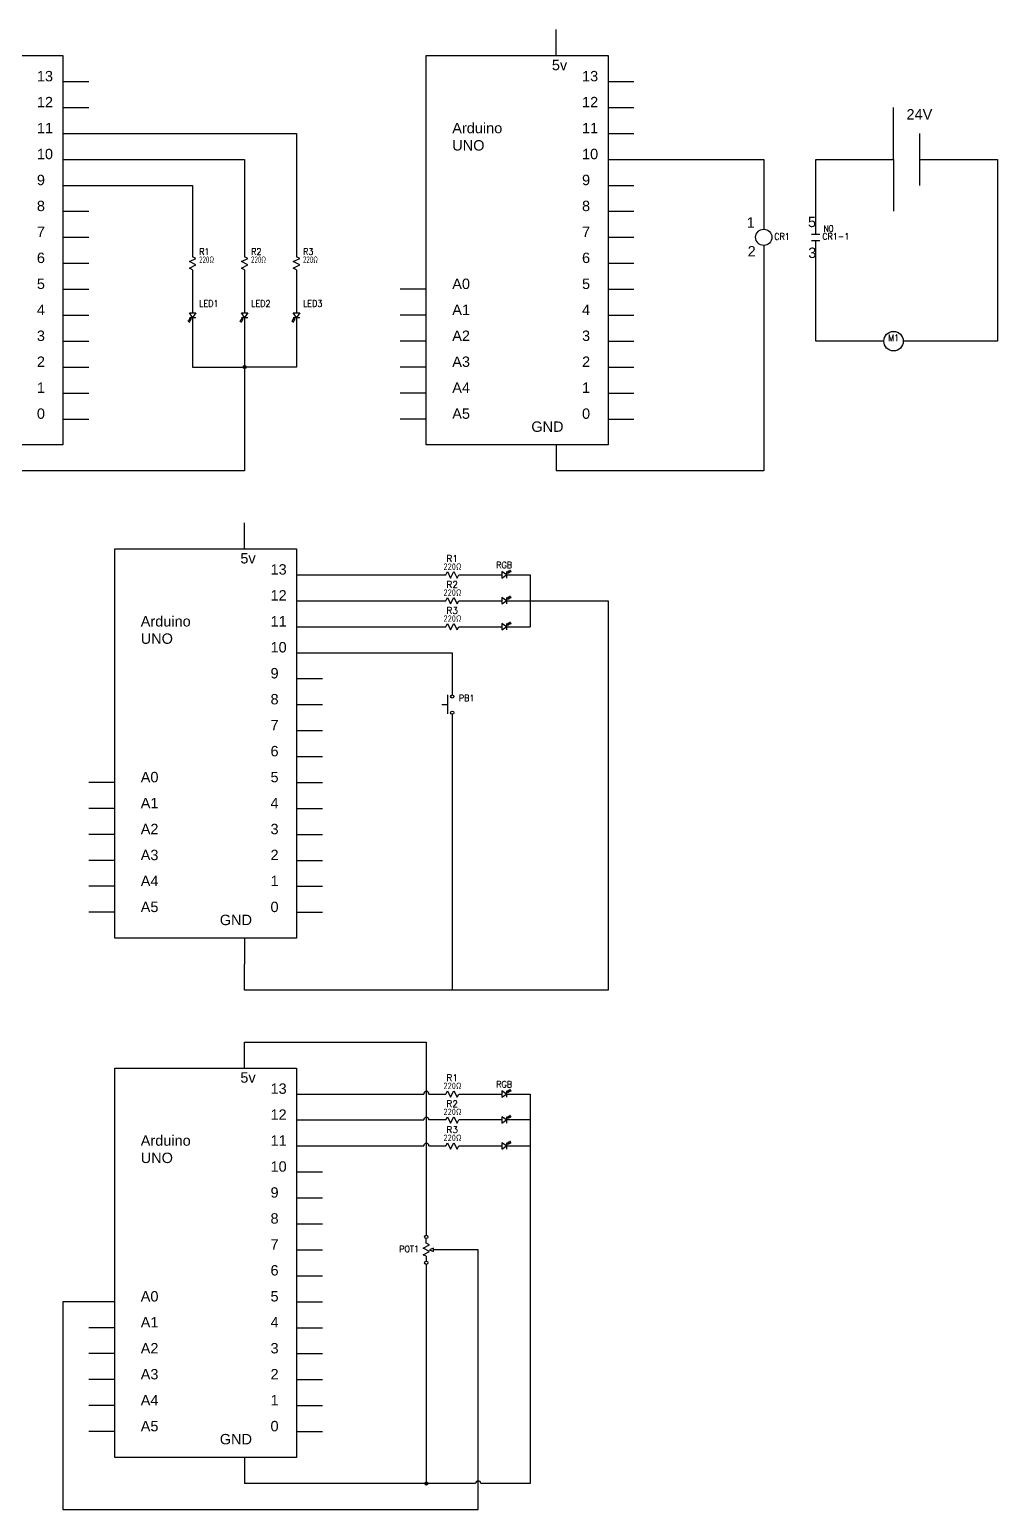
# Model space of a CAD drawing. Header units: inches. Extents: x 0 to 74, y -10 to 48.5.
# Drawn here: x 55.36 to 74, y -10 to 18.5 of the extents above; entities that cross this region are included whole.
import ezdxf
from ezdxf.enums import TextEntityAlignment as Align

# ---------------------------------------------------------------- set-up
doc = ezdxf.new("R2010")
doc.units = ezdxf.units.IN
doc.header["$MEASUREMENT"] = 0
for name, color, linetype in [('MISC', 7, 'Continuous'), ('SYMS', 7, 'Continuous'), ('TAGS', 150, 'Continuous'), ('WIRES', 7, 'Continuous')]:
    doc.layers.add(name, color=color, linetype=linetype)
doc.styles.get("Standard").update_dxf_attribs({"font": 'arial.ttf'})
doc.styles.add('WD', font='romans.shx')

# ---------------------------------------------------------------- blocks, each defined once
blk = doc.blocks.new('VRE1')
for p, q in [((-0.062, 0.031), (0.062, 0.094)), ((0.062, -0.031), (-0.062, 0.031)), ((0.062, 0.094), (0, 0.125)), ((-0.062, -0.094), (0.062, -0.031)), ((0, -0.125), (-0.062, -0.094))]:
    blk.add_line(p, q)
at = {"style": 'WD'}
for tag, p, width in [('INST', (0.219, 0.488), 0.7), ('TAG1', (0.127, 0.162), 0.9), ('LOC', (0.219, 0.318), 0.7), ('RATING1', (0.125, 0.006), 0.7), ('RATING2', (0.125, -0.151), 0.7), ('DESC1', (0.129, -0.307), 0.7), ('DESC2', (0.129, -0.463), 0.7)]:
    blk.add_attdef(tag, p, '', height=0.125, dxfattribs=dict(at, width=width))
at = {"linetype": 'Continuous', "style": 'WD', "flags": 8}
blk.add_attdef('TERM01', text='', height=0.125, dxfattribs=at).set_placement((-0.055, 0.144), align=Align.RIGHT)
at = {"style": 'WD', "flags": 9}
blk.add_attdef('FAMILY', (-0.184, 0.08), '', height=0.01, rotation=90, dxfattribs=at)
at = {"linetype": 'Continuous', "style": 'WD', "flags": 9}
for tag, p in [('CAT', (-0.139, 0.105)), ('MFG', (-0.12, 0.103)), ('ASSYCODE', (-0.094, 0.094))]:
    blk.add_attdef(tag, text='', height=0.01, rotation=90, dxfattribs=at).set_placement(p, align=Align.CENTER)
at = {"color": 7, "style": 'WD', "flags": 1}
for tag, p in [('X2TERM01', (0, 0.125)), ('X8TERM02', (0, -0.125))]:
    blk.add_attdef(tag, p, '', height=0.0125, dxfattribs=at)
at = {"linetype": 'Continuous', "style": 'WD', "flags": 8}
blk.add_attdef('TERM02', text='', height=0.125, dxfattribs=at).set_placement((-0.041, -0.151), align=Align.TOP_RIGHT)
blk = doc.blocks.new('VDI1LED')
h = blk.add_hatch(color=256)
h.dxf.hatch_style = 1
h.paths.add_polyline_path([(-0.09, -0.124), (-0.078, -0.118), (-0.083, -0.114), (-0.088, -0.11)])
h = blk.add_hatch(color=256)
h.dxf.hatch_style = 1
h.paths.add_polyline_path([(-0.069, -0.138), (-0.056, -0.131), (-0.061, -0.128), (-0.066, -0.124)])
for p, q in [((0, -0.047), (-0.062, 0.047)), ((-0.062, 0.047), (0.062, 0.047)), ((0.062, 0.047), (0, -0.047)), ((-0.088, -0.11), (-0.09, -0.124)), ((-0.078, -0.118), (-0.09, -0.124)), ((-0.083, -0.114), (-0.088, -0.11)), ((-0.075, -0.103), (-0.083, -0.114)), ((-0.083, -0.114), (-0.078, -0.118)), ((-0.061, -0.083), (-0.076, -0.087)), ((-0.076, -0.087), (-0.075, -0.103)), ((-0.066, -0.124), (-0.069, -0.138)), ((-0.056, -0.131), (-0.069, -0.138)), ((-0.061, -0.128), (-0.066, -0.124)), ((-0.062, -0.047), (0.062, -0.047)), ((-0.047, -0.062), (-0.061, -0.066)), ((-0.061, -0.066), (-0.061, -0.083)), ((-0.053, -0.116), (-0.061, -0.128)), ((-0.061, -0.128), (-0.056, -0.131)), ((-0.039, -0.096), (-0.054, -0.1)), ((-0.054, -0.1), (-0.053, -0.116)), ((-0.025, -0.075), (-0.039, -0.08)), ((-0.039, -0.08), (-0.039, -0.096))]:
    blk.add_line(p, q)
at = {"style": 'WD'}
for tag, p, width in [('INST', (0.219, 0.488), 0.7), ('TAG1', (0.127, 0.162), 0.9), ('LOC', (0.219, 0.318), 0.7), ('RATING1', (0.125, 0.006), 0.7), ('RATING2', (0.125, -0.151), 0.7), ('DESC1', (0.129, -0.307), 0.7), ('DESC2', (0.129, -0.463), 0.7)]:
    blk.add_attdef(tag, p, '', height=0.125, dxfattribs=dict(at, width=width))
at = {"style": 'WD', "flags": 8}
blk.add_attdef('TERM01', text='', height=0.125, dxfattribs=at).set_placement((-0.055, 0.066), align=Align.RIGHT)
at = {"style": 'WD', "flags": 9}
for tag, p in [('FAMILY', (-0.184, 0.205)), ('WDBLKNAM', (-0.164, 0.205))]:
    blk.add_attdef(tag, p, '', height=0.01, rotation=90, dxfattribs=at)
for tag, p in [('CAT', (-0.139, 0.23)), ('MFG', (-0.12, 0.228)), ('ASSYCODE', (-0.094, 0.219))]:
    blk.add_attdef(tag, text='', height=0.01, rotation=90, dxfattribs=at).set_placement(p, align=Align.CENTER)
at = {"style": 'WD', "flags": 1}
for tag, p in [('X2TERM01', (0, 0.047)), ('X8TERM02', (0, -0.047))]:
    blk.add_attdef(tag, p, '', height=0.0125, dxfattribs=at)
at = {"style": 'WD', "flags": 8}
blk.add_attdef('TERM02', text='', height=0.125, dxfattribs=at).set_placement((-0.041, -0.173), align=Align.TOP_RIGHT)
blk = doc.blocks.new('WDDOT')
for radius in [0.03, 0.0187, 0.00929]:
    blk.add_circle((0, 0), radius)
blk = doc.blocks.new('VPB11')
for p, q in [((-0.202, 0), (-0.094, 0)), ((-0.094, 0.185), (-0.094, -0.18))]:
    blk.add_line(p, q)
for centre in [(0, 0.156), (0, -0.156)]:
    blk.add_circle(centre, 0.0312)
at = {"linetype": 'Continuous', "style": 'WD'}
for tag, height, flags, p in [('TERM01', 0.125, 8, (-0.055, 0.222)), ('MFG', 0.01, 9, (-0.142, -0.088)), ('CAT', 0.01, 9, (-0.142, -0.073))]:
    blk.add_attdef(tag, text='', height=height, dxfattribs=dict(at, flags=flags)).set_placement(p, align=Align.RIGHT)
at = {"style": 'WD'}
for tag, p, width in [('INST', (0.127, 0.39), 0.7), ('LOC', (0.127, 0.221), 0.7), ('TAG1', (0.127, 0.064), 0.9), ('XREF', (0.129, -0.09), 0.7), ('DESC1', (0.129, -0.242), 0.7), ('DESC2', (0.129, -0.398), 0.7)]:
    blk.add_attdef(tag, p, '', height=0.125, dxfattribs=dict(at, width=width))
at = {"color": 7, "style": 'WD'}
for tag, p in [('X4LINK', (-0.266, 0)), ('X1LINK', (0, 0))]:
    blk.add_attdef(tag, p, '', height=0.01, dxfattribs=at)
at = {"color": 7, "style": 'WD', "flags": 1}
for tag, p in [('X2TERM01', (0, 0.188)), ('X8TERM02', (0, -0.188))]:
    blk.add_attdef(tag, p, '', height=0.0125, dxfattribs=at)
at = {"linetype": 'Continuous', "style": 'WD', "flags": 8}
blk.add_attdef('TERM02', text='', height=0.125, dxfattribs=at).set_placement((-0.041, -0.229), align=Align.TOP_RIGHT)
at = {"style": 'WD'}
for tag, flags, p in [('CONTACT', 1, (-0.142, -0.053)), ('FAMILY', 9, (-0.142, -0.036))]:
    blk.add_attdef(tag, text='', height=0.01, dxfattribs=dict(at, flags=flags)).set_placement(p, align=Align.RIGHT)
at = {"linetype": 'Continuous', "style": 'WD', "flags": 9}
blk.add_attdef('ASSYCODE', text='', height=0.01, dxfattribs=at).set_placement((-0.155, -0.106), align=Align.CENTER)
blk = doc.blocks.new('HRE1')
for p, q in [((-0.125, 0), (-0.094, 0.062)), ((-0.094, 0.062), (-0.031, -0.062)), ((-0.031, -0.062), (0.031, 0.062)), ((0.031, 0.062), (0.094, -0.062)), ((0.094, -0.062), (0.125, 0))]:
    blk.add_line(p, q)
at = {"style": 'WD'}
for tag, width, p in [('INST', 0.7, (0, 0.888)), ('DESC1', 0.7, (0, 0.562)), ('LOC', 0.7, (0, 0.719)), ('DESC2', 0.7, (0, 0.406)), ('RATING1', 0.9, (0.006, 0.094))]:
    blk.add_attdef(tag, text='', height=0.125, dxfattribs=dict(at, width=width)).set_placement(p, align=Align.CENTER)
blk.add_attdef('TAG1', text='', height=0.125, dxfattribs=at).set_placement((0, 0.25), align=Align.CENTER)
for tag, p, height, flags in [('X4TERM01', (-0.125, 0), 0.0125, 1), ('X1TERM02', (0.125, 0), 0.0125, 1), ('FAMILY', (0.205, 0.152), 0.01, 9)]:
    blk.add_attdef(tag, p, '', height=height, dxfattribs=dict(at, flags=flags))
at = {"linetype": 'Continuous', "style": 'WD', "flags": 9}
for tag, p in [('ASSYCODE', (0.219, 0.062)), ('MFG', (0.228, 0.089)), ('CAT', (0.23, 0.108))]:
    blk.add_attdef(tag, text='', height=0.01, dxfattribs=at).set_placement(p, align=Align.CENTER)
at = {"linetype": 'Continuous', "style": 'WD', "flags": 8}
blk.add_attdef('TERM01', text='', height=0.125, dxfattribs=at).set_placement((-0.219, -0.031), align=Align.TOP_RIGHT)
at = {"style": 'WD', "width": 0.9}
blk.add_attdef('RATING2', text='', height=0.125, dxfattribs=at).set_placement((0.006, -0.188), align=Align.TOP_CENTER)
at = {"linetype": 'Continuous', "style": 'WD', "flags": 8}
blk.add_attdef('TERM02', text='', height=0.125, dxfattribs=at).set_placement((0.219, -0.031), align=Align.TOP_LEFT)
blk = doc.blocks.new('HDI1LED')
h = blk.add_hatch(color=256)
h.dxf.hatch_style = 1
h.paths.add_polyline_path([(0.109, 0.089), (0.113, 0.084), (0.117, 0.079), (0.123, 0.092)])
h = blk.add_hatch(color=256)
h.dxf.hatch_style = 1
h.paths.add_polyline_path([(0.123, 0.068), (0.127, 0.063), (0.13, 0.058), (0.137, 0.07)])
for p, q in [((0.047, 0), (-0.047, 0.062)), ((-0.047, 0.062), (-0.047, -0.062)), ((-0.047, -0.062), (0.047, 0)), ((0.047, 0.062), (0.047, -0.062)), ((0.061, 0.047), (0.065, 0.062)), ((0.065, 0.062), (0.082, 0.062)), ((0.075, 0.026), (0.079, 0.04)), ((0.079, 0.04), (0.096, 0.04)), ((0.082, 0.062), (0.085, 0.076)), ((0.085, 0.076), (0.101, 0.076)), ((0.096, 0.04), (0.099, 0.055)), ((0.099, 0.055), (0.115, 0.054)), ((0.101, 0.076), (0.113, 0.084)), ((0.109, 0.089), (0.123, 0.092)), ((0.113, 0.084), (0.109, 0.089)), ((0.113, 0.084), (0.117, 0.079)), ((0.115, 0.054), (0.127, 0.063)), ((0.117, 0.079), (0.123, 0.092)), ((0.123, 0.068), (0.137, 0.07)), ((0.127, 0.063), (0.123, 0.068)), ((0.127, 0.063), (0.13, 0.058)), ((0.13, 0.058), (0.137, 0.07))]:
    blk.add_line(p, q)
at = {"style": 'WD'}
for tag, height, width, p in [('INST', 0.1, 0.7, (0, 0.438)), ('LOC', 0.1, 0.7, (0, 0.297)), ('TAG1', 0.125, 0.9, (0, 0.125)), ('RATING1', 0.1, 0.8, (0.006, -0.312)), ('DESC1', 0.125, 0.9, (0, -0.625)), ('DESC2', 0.125, 0.9, (0, -0.781))]:
    blk.add_attdef(tag, text='', height=height, dxfattribs=dict(at, width=width)).set_placement(p, align=Align.CENTER)
for tag, p, height, flags in [('X4TERM01', (-0.047, 0), 0.0125, 1), ('X1TERM02', (0.047, 0), 0.0125, 1), ('FAMILY', (0.205, 0.152), 0.01, 9), ('WDBLKNAM', (0.205, 0.133), 0.01, 9)]:
    blk.add_attdef(tag, p, '', height=height, dxfattribs=dict(at, flags=flags))
at = {"style": 'WD', "flags": 9}
for tag, p in [('ASSYCODE', (0.219, 0.062)), ('MFG', (0.228, 0.089)), ('CAT', (0.23, 0.108))]:
    blk.add_attdef(tag, text='', height=0.01, dxfattribs=at).set_placement(p, align=Align.CENTER)
at = {"style": 'WD', "flags": 8}
blk.add_attdef('TERM01', text='', height=0.125, dxfattribs=at).set_placement((-0.125, -0.031), align=Align.TOP_RIGHT)
blk.add_attdef('TERM02', text='', height=0.125, dxfattribs=at).set_placement((0.109, -0.031), align=Align.TOP_LEFT)
at = {"style": 'WD', "width": 0.8}
blk.add_attdef('RATING2', text='', height=0.1, dxfattribs=at).set_placement((0.006, -0.484), align=Align.BOTTOM_CENTER)
blk = doc.blocks.new('VCR1')
blk.add_circle((0, 0), 0.156)
at = {"linetype": 'Continuous', "style": 'WD', "flags": 8}
blk.add_attdef('TERM01', text='', height=0.125, dxfattribs=at).set_placement((-0.031, 0.181), align=Align.RIGHT)
at = {"style": 'WD'}
for tag, p, width in [('INST', (0.203, 0.266), 0.7), ('TAG1', (0.203, -0.047), 0.9), ('LOC', (0.203, 0.109), 0.7), ('DESC1', (-0.256, -1.02), 0.9), ('DESC2', (-0.256, -1.176), 0.9), ('DESC3', (-0.256, -1.332), 0.9)]:
    blk.add_attdef(tag, p, '', height=0.125, dxfattribs=dict(at, width=width))
at = {"color": 7, "style": 'WD', "flags": 1}
for tag, p in [('X2TERM01', (0, 0.156)), ('X8TERM02', (0, -0.156))]:
    blk.add_attdef(tag, p, '', height=0.0125, dxfattribs=at)
at = {"linetype": 'Continuous', "style": 'WD', "flags": 8}
blk.add_attdef('TERM02', text='', height=0.125, dxfattribs=at).set_placement((-0.031, -0.178), align=Align.TOP_RIGHT)
at = {"linetype": 'Continuous', "style": 'WD', "flags": 9}
blk.add_attdef('ASSYCODE', text='', height=0.01, dxfattribs=at).set_placement((-0.223, -0.118), align=Align.CENTER)
at = {"style": 'WD', "flags": 9}
blk.add_attdef('FAMILY', text='', height=0.01, dxfattribs=at).set_placement((-0.219, -0.066), align=Align.CENTER)
at = {"linetype": 'Continuous', "style": 'WD', "flags": 9}
for tag, p in [('MFG', (-0.221, -0.099)), ('CAT', (-0.221, -0.084))]:
    blk.add_attdef(tag, text='', height=0.01, dxfattribs=at).set_placement(p, align=Align.MIDDLE)
at = {"style": 'WD', "width": 0.8, "flags": 8}
for tag, p in [('NO', (-0.256, -1.488)), ('XREFNO', (-0.023, -1.488)), ('NC', (-0.256, -1.645)), ('XREFNC', (-0.023, -1.645))]:
    blk.add_attdef(tag, p, '', height=0.125, dxfattribs=at)
blk = doc.blocks.new('VCR21')
at = {"linetype": 'Continuous'}
for p, q in [((-0.08, 0.062), (0.08, 0.062)), ((-0.08, -0.062), (0.08, -0.062))]:
    blk.add_line(p, q, dxfattribs=at)
at = {"style": 'WD'}
for tag, p, width in [('INST', (0.125, 0.266), 0.7), ('TAG2', (0.127, -0.045), 0.9), ('LOC', (0.125, 0.109), 0.7), ('XREF', (0.129, -0.199), 0.7), ('DESC1', (0.129, -0.351), 0.7), ('DESC2', (0.129, -0.499), 0.7), ('DESC3', (0.129, -0.646), 0.7)]:
    blk.add_attdef(tag, p, '', height=0.125, dxfattribs=dict(at, width=width))
at = {"linetype": 'Continuous', "style": 'WD', "width": 0.9, "flags": 8}
blk.add_attdef('TERM01', text='', height=0.125, dxfattribs=at).set_placement((-0.031, 0.125), align=Align.RIGHT)
at = {"style": 'WD'}
for tag, p, flags in [('FAMILY', (-0.181, 0.003), 9), ('CONTACT', (-0.181, -0.014), 1)]:
    blk.add_attdef(tag, p, '', height=0.01, dxfattribs=dict(at, flags=flags))
at = {"color": 7, "style": 'WD'}
for tag, p in [('X4LINK', (-0.141, 0)), ('X1LINK', (0.125, 0))]:
    blk.add_attdef(tag, p, '', height=0.01, dxfattribs=at)
at = {"color": 7, "style": 'WD', "flags": 1}
for tag, p in [('X2TERM01', (0, 0.062)), ('X8TERM02', (0, -0.062))]:
    blk.add_attdef(tag, p, '', height=0.0125, dxfattribs=at)
at = {"linetype": 'Continuous', "style": 'WD', "width": 0.9, "flags": 8}
blk.add_attdef('TERM02', text='', height=0.125, dxfattribs=at).set_placement((-0.031, -0.125), align=Align.TOP_RIGHT)
blk = doc.blocks.new('HMO12')
blk.add_circle((0, 0), 0.188)
at = {"style": 'WD'}
for tag, width, p in [('INST', 0.7, (-0.026, 0.559)), ('TAG1', 0.9, (-0.031, 0.234)), ('LOC', 0.7, (-0.026, 0.39)), ('RATING1', 0.8, (0, 0))]:
    blk.add_attdef(tag, text='', height=0.125, dxfattribs=dict(at, width=width)).set_placement(p, align=Align.CENTER)
at = {"style": 'WD', "flags": 1}
for tag, p in [('X4TERM01', (-0.188, 0)), ('X1TERM02', (0.188, 0)), ('X0TERM03', (0.133, -0.133))]:
    blk.add_attdef(tag, p, '', height=0.0125, dxfattribs=at)
at = {"linetype": 'Continuous', "style": 'WD', "flags": 9}
blk.add_attdef('ASSYCODE', text='', height=0.01, dxfattribs=at).set_placement((0, 0.125), align=Align.CENTER)
at = {"style": 'WD', "flags": 9}
blk.add_attdef('FAMILY', text='', height=0.01, dxfattribs=at).set_placement((-0.005, 0.17), align=Align.CENTER)
at = {"linetype": 'Continuous', "style": 'WD', "flags": 1}
for tag, p in [('MFG', (0, 0.14)), ('CAT', (0, 0.159))]:
    blk.add_attdef(tag, text='', height=0.01, dxfattribs=at).set_placement(p, align=Align.MIDDLE)
at = {"style": 'WD'}
for tag, p, width in [('DESC1', (1.126, 0.046), 0.9), ('DESC2', (1.126, -0.11), 0.9), ('DESC3', (1.126, -0.266), 0.9), ('RATING3', (1.125, -0.423), 0.8), ('RATING4', (1.125, -0.579), 0.8), ('WDTAGALT', (1.125, -0.75), 0.7)]:
    blk.add_attdef(tag, p, '', height=0.125, dxfattribs=dict(at, width=width))
at = {"linetype": 'Continuous', "style": 'WD'}
blk.add_attdef('TERM01', text='', height=0.125, dxfattribs=at).set_placement((-0.231, -0.035), align=Align.TOP_RIGHT)
at = {"style": 'WD', "width": 0.8}
blk.add_attdef('RATING2', text='', height=0.125, dxfattribs=at).set_placement((0.001, -0.016), align=Align.TOP_CENTER)
at = {"linetype": 'Continuous', "style": 'WD'}
for tag, p in [('TERM03', (0.062, -0.219)), ('TERM02', (0.231, -0.035))]:
    blk.add_attdef(tag, text='', height=0.125, dxfattribs=at).set_placement(p, align=Align.TOP_LEFT)
blk = doc.blocks.new('VVR1TZ')
for p, q in [((-0.062, 0.031), (0.062, 0.094)), ((0.062, -0.031), (-0.062, 0.031)), ((0, 0.125), (0, 0.217)), ((0.062, 0.094), (0, 0.125)), ((0.141, 0.031), (0.062, 0)), ((0.062, 0), (0.141, -0.031)), ((0.141, -0.031), (0.141, 0.031)), ((-0.062, -0.094), (0.062, -0.031)), ((0, -0.125), (-0.062, -0.094)), ((0, -0.125), (0, -0.217))]:
    blk.add_line(p, q)
for centre in [(0, 0.249), (0, -0.249)]:
    blk.add_circle(centre, 0.0322)
at = {"style": 'WD'}
for tag, width, p in [('INST', 0.7, (-0.141, 0.435)), ('LOC', 0.7, (-0.141, 0.266)), ('RATING1', 0.9, (-0.141, 0.109)), ('TAG1', 0.9, (-0.141, -0.047)), ('DESC1', 0.7, (-0.141, -0.203)), ('DESC2', 0.7, (-0.141, -0.359))]:
    blk.add_attdef(tag, text='', height=0.125, dxfattribs=dict(at, width=width)).set_placement(p, align=Align.RIGHT)
at = {"color": 7, "style": 'WD', "flags": 1}
for tag, p in [('X2TERM01', (0, 0.281)), ('X4TERM01', (-0.031, 0.25)), ('X1TERM01', (0.031, 0.25)), ('X1TERM03', (0.141, 0)), ('X4TERM02', (-0.031, -0.25)), ('X8TERM02', (0, -0.281)), ('X1TERM02', (0.031, -0.25))]:
    blk.add_attdef(tag, p, '', height=0.0125, dxfattribs=at)
at = {"linetype": 'Continuous', "style": 'WD', "flags": 8}
for tag, p in [('TERM01', (0.062, 0.281)), ('TERM03', (0.156, 0.062))]:
    blk.add_attdef(tag, p, '', height=0.125, dxfattribs=at)
at = {"linetype": 'Continuous', "style": 'WD', "flags": 9}
blk.add_attdef('ASSYCODE', text='', height=0.01, dxfattribs=at).set_placement((-0.141, -0.125), align=Align.CENTER)
at = {"style": 'WD', "flags": 9}
blk.add_attdef('FAMILY', text='', height=0.01, dxfattribs=at).set_placement((-0.141, -0.066), align=Align.CENTER)
at = {"linetype": 'Continuous', "style": 'WD', "flags": 9}
for tag, p in [('MFG', (-0.143, -0.099)), ('CAT', (-0.143, -0.084))]:
    blk.add_attdef(tag, text='', height=0.01, dxfattribs=at).set_placement(p, align=Align.MIDDLE)
at = {"linetype": 'Continuous', "style": 'WD', "flags": 8}
blk.add_attdef('TERM02', text='', height=0.125, dxfattribs=at).set_placement((0.062, -0.297), align=Align.TOP_LEFT)

msp = doc.modelspace()

# ---------------------------------------------------------------- linework, layer by layer
for points in [[(52.5, 18), (56, 18), (56, 10.5), (52.5, 10.5)], [(63, 18), (66.5, 18), (66.5, 10.5), (63, 10.5)], [(57, 8.5), (60.5, 8.5), (60.5, 1), (57, 1)], [(57, -1.5), (60.5, -1.5), (60.5, -9), (57, -9)]]:
    msp.add_lwpolyline(points, close=True)
at = {"layer": 'WIRES'}
for p, q in [((65.5, 18), (65.5, 18.5)), ((56, 17.5), (56.5, 17.5)), ((66.5, 17.5), (67, 17.5)), ((56, 17), (56.5, 17)), ((66.5, 17), (67, 17)), ((72, 16), (72, 17)), ((56, 16.5), (56.5, 16.5)), ((56.5, 16.5), (60.5, 16.5)), ((60.5, 16.5), (60.5, 14.125)), ((66.5, 16.5), (67, 16.5)), ((72.5, 16.5), (72.5, 15.5)), ((56, 16), (56.5, 16)), ((56.5, 16), (59.5, 16)), ((59.5, 16), (59.5, 14.125)), ((66.5, 16), (67, 16)), ((67, 16), (69.5, 16)), ((69.5, 16), (69.5, 14.656)), ((70.5, 16), (72, 16)), ((70.5, 14.562), (70.5, 16)), ((72, 16), (72, 15)), ((72.5, 16), (74, 16)), ((74, 16), (74, 12.5)), ((56, 15.5), (56.5, 15.5)), ((56.5, 15.5), (58.5, 15.5)), ((58.5, 15.5), (58.5, 14.125)), ((66.5, 15.5), (67, 15.5)), ((56, 15), (56.5, 15)), ((66.5, 15), (67, 15)), ((56, 14.5), (56.5, 14.5)), ((66.5, 14.5), (67, 14.5)), ((69.5, 14.344), (69.5, 10)), ((70.5, 12.5), (70.5, 14.438)), ((56, 14), (56.5, 14)), ((66.5, 14), (67, 14)), ((58.5, 13.875), (58.5, 13.047)), ((59.5, 13.875), (59.5, 13.047)), ((60.5, 13.875), (60.5, 13.047)), ((56, 13.5), (56.5, 13.5)), ((63, 13.5), (62.5, 13.5)), ((66.5, 13.5), (67, 13.5)), ((56, 13), (56.5, 13)), ((58.5, 12.953), (58.5, 12)), ((59.5, 12.953), (59.5, 12)), ((60.5, 12.953), (60.5, 12)), ((63, 13), (62.5, 13)), ((66.5, 13), (67, 13)), ((56, 12.5), (56.5, 12.5)), ((63, 12.5), (62.5, 12.5)), ((66.5, 12.5), (67, 12.5)), ((71.812, 12.5), (70.5, 12.5)), ((74, 12.5), (72.188, 12.5)), ((56, 12), (56.5, 12)), ((58.5, 12), (59.5, 12)), ((60.5, 12), (59.5, 12)), ((59.5, 12), (59.5, 10)), ((63, 12), (62.5, 12)), ((66.5, 12), (67, 12)), ((56, 11.5), (56.5, 11.5)), ((63, 11.5), (62.5, 11.5)), ((66.5, 11.5), (67, 11.5)), ((56, 11), (56.5, 11)), ((63, 11), (62.5, 11)), ((66.5, 11), (67, 11)), ((65.5, 10.5), (65.5, 10)), ((58.5, 10), (55, 10)), ((59.5, 10), (58.5, 10)), ((69.5, 10), (65.5, 10)), ((59.5, 8.5), (59.5, 9)), ((60.5, 8), (61, 8)), ((61, 8), (63.375, 8)), ((63.625, 8), (64.453, 8)), ((64.547, 8), (65, 8)), ((65, 8), (65, 7.5)), ((60.5, 7.5), (61, 7.5)), ((61, 7.5), (63.375, 7.5)), ((63.625, 7.5), (64.453, 7.5)), ((64.547, 7.5), (66, 7.5)), ((65, 7.5), (65, 7)), ((66, 7.5), (66.5, 7.5)), ((66.5, 7.5), (66.5, 0)), ((60.5, 7), (61, 7)), ((61, 7), (63.375, 7)), ((63.625, 7), (64.453, 7)), ((64.547, 7), (65, 7)), ((60.5, 6.5), (61, 6.5)), ((61, 6.5), (63.5, 6.5)), ((63.5, 6.5), (63.5, 5.688)), ((60.5, 6), (61, 6)), ((60.5, 5.5), (61, 5.5)), ((63.5, 5.312), (63.5, 0)), ((63.5, 5.312), (63.5, 5)), ((60.5, 5), (61, 5)), ((60.5, 4.5), (61, 4.5)), ((57, 4), (56.5, 4)), ((60.5, 4), (61, 4)), ((57, 3.5), (56.5, 3.5)), ((60.5, 3.5), (61, 3.5)), ((57, 3), (56.5, 3)), ((60.5, 3), (61, 3)), ((57, 2.5), (56.5, 2.5)), ((60.5, 2.5), (61, 2.5)), ((57, 2), (56.5, 2)), ((60.5, 2), (61, 2)), ((57, 1.5), (56.5, 1.5)), ((60.5, 1.5), (61, 1.5)), ((59.5, 1), (59.5, 0.5)), ((59.5, 0), (59.5, 0.5)), ((63.5, 0), (59.5, 0)), ((66.5, 0), (63, 0)), ((59.5, -1.5), (59.5, -1)), ((59.5, -1), (63, -1)), ((63, -1), (63, -4.719)), ((60.5, -2), (61, -2)), ((61, -2), (62.95, -2)), ((63.05, -2), (63.375, -2)), ((63.625, -2), (64.453, -2)), ((64.547, -2), (65, -2)), ((65, -2), (65, -9.5)), ((60.5, -2.5), (61, -2.5)), ((61, -2.5), (62.95, -2.5)), ((63.375, -2.5), (63.049, -2.5)), ((64.453, -2.5), (63.625, -2.5)), ((65, -2.5), (64.547, -2.5)), ((60.5, -3), (61, -3)), ((61, -3), (62.95, -3)), ((63.05, -3), (63.375, -3)), ((63.625, -3), (64.453, -3)), ((64.547, -3), (65, -3)), ((60.5, -3.5), (61, -3.5)), ((60.5, -4), (61, -4)), ((60.5, -4.5), (61, -4.5)), ((60.5, -5), (61, -5)), ((64, -5), (63.141, -5)), ((64, -10), (64, -5)), ((63, -5.281), (63, -9.5)), ((60.5, -5.5), (61, -5.5)), ((56.5, -6), (56, -6)), ((56, -6), (56, -10)), ((57, -6), (56.5, -6)), ((60.5, -6), (61, -6)), ((57, -6.5), (56.5, -6.5)), ((60.5, -6.5), (61, -6.5)), ((57, -7), (56.5, -7)), ((60.5, -7), (61, -7)), ((57, -7.5), (56.5, -7.5)), ((60.5, -7.5), (61, -7.5)), ((57, -8), (56.5, -8)), ((60.5, -8), (61, -8)), ((57, -8.5), (56.5, -8.5)), ((60.5, -8.5), (61, -8.5)), ((59.5, -9), (59.5, -9.5)), ((63, -9.5), (59.5, -9.5)), ((63.95, -9.5), (63, -9.5)), ((65, -9.5), (64.05, -9.5)), ((56, -10), (64, -10))]:
    msp.add_line(p, q, dxfattribs=at)
for centre in [(63, -2), (63, -2.5), (63, -3), (64, -9.5)]:
    msp.add_arc(centre, 0.05, 0, 180, dxfattribs=at)

# ---------------------------------------------------------------- block references
at = {"layer": 'SYMS'}
ref = msp.add_blockref('VCR1', (69.5, 14.5), dxfattribs=at)
ref.add_attrib('NO', 'NO', (70.655, 14.605), dxfattribs={"layer": 'MISC', "height": 0.125, "style": 'WD', "width": 0.8, "flags": 8})
ref.add_attrib('TAG1', 'CR1', (69.703, 14.453), dxfattribs={"layer": 'TAGS', "height": 0.125, "style": 'WD', "width": 0.9})
ref = msp.add_blockref('VCR21', (70.5, 14.5), dxfattribs=at)
ref.add_attrib('TAG2', 'CR1-1', (70.627, 14.455), dxfattribs={"layer": 'TAGS', "height": 0.125, "style": 'WD', "width": 0.9})
ref = msp.add_blockref('VRE1', (58.5, 14), dxfattribs=at)
ref.add_attrib('RATING1', '220Ω', (58.625, 14.006), dxfattribs={"layer": 'MISC', "height": 0.125, "style": 'WD', "width": 0.7})
ref.add_attrib('TAG1', 'R1', (58.627, 14.162), dxfattribs={"layer": 'TAGS', "height": 0.125, "style": 'WD', "width": 0.9})
ref = msp.add_blockref('VRE1', (59.5, 14), dxfattribs=at)
ref.add_attrib('RATING1', '220Ω', (59.625, 14.006), dxfattribs={"layer": 'MISC', "height": 0.125, "style": 'WD', "width": 0.7})
ref.add_attrib('TAG1', 'R2', (59.627, 14.162), dxfattribs={"layer": 'TAGS', "height": 0.125, "style": 'WD', "width": 0.9})
ref = msp.add_blockref('VRE1', (60.5, 14), dxfattribs=at)
ref.add_attrib('RATING1', '220Ω', (60.625, 14.006), dxfattribs={"layer": 'MISC', "height": 0.125, "style": 'WD', "width": 0.7})
ref.add_attrib('TAG1', 'R3', (60.627, 14.162), dxfattribs={"layer": 'TAGS', "height": 0.125, "style": 'WD', "width": 0.9})
ref = msp.add_blockref('VDI1LED', (58.5, 13), dxfattribs=at)
ref.add_attrib('TAG1', 'LED1', (58.627, 13.162), dxfattribs={"layer": 'TAGS', "height": 0.125, "style": 'WD', "width": 0.9})
ref = msp.add_blockref('VDI1LED', (59.5, 13), dxfattribs=at)
ref.add_attrib('TAG1', 'LED2', (59.627, 13.162), dxfattribs={"layer": 'TAGS', "height": 0.125, "style": 'WD', "width": 0.9})
ref = msp.add_blockref('VDI1LED', (60.5, 13), dxfattribs=at)
ref.add_attrib('TAG1', 'LED3', (60.627, 13.162), dxfattribs={"layer": 'TAGS', "height": 0.125, "style": 'WD', "width": 0.9})
ref = msp.add_blockref('HMO12', (72, 12.5), dxfattribs=at)
ref.add_attrib('TAG1', 'M1', dxfattribs={"layer": 'TAGS', "height": 0.125, "style": 'WD', "width": 0.9}).set_placement((72, 12.5), align=Align.CENTER)
for name, p in [('WDDOT', (59.5, 12)), ('HDI1LED', (64.5, 7.5)), ('HDI1LED', (64.5, 7)), ('HDI1LED', (64.5, -2.5)), ('HDI1LED', (64.5, -3)), ('WDDOT', (63, -9.5))]:
    msp.add_blockref(name, p, dxfattribs=at)
ref = msp.add_blockref('HRE1', (63.5, 8), dxfattribs=at)
ref.add_attrib('RATING1', '220Ω', dxfattribs={"layer": 'MISC', "height": 0.125, "style": 'WD', "width": 0.9}).set_placement((63.506, 8.094), align=Align.CENTER)
ref.add_attrib('TAG1', 'R1', dxfattribs={"layer": 'TAGS', "height": 0.125, "style": 'WD'}).set_placement((63.5, 8.25), align=Align.CENTER)
ref = msp.add_blockref('HDI1LED', (64.5, 8), dxfattribs=at)
ref.add_attrib('TAG1', 'RGB', dxfattribs={"layer": 'TAGS', "height": 0.125, "style": 'WD', "width": 0.9}).set_placement((64.5, 8.125), align=Align.CENTER)
ref = msp.add_blockref('HRE1', (63.5, 7.5), dxfattribs=at)
ref.add_attrib('RATING1', '220Ω', dxfattribs={"layer": 'MISC', "height": 0.125, "style": 'WD', "width": 0.9}).set_placement((63.506, 7.594), align=Align.CENTER)
ref.add_attrib('TAG1', 'R2', dxfattribs={"layer": 'TAGS', "height": 0.125, "style": 'WD'}).set_placement((63.5, 7.75), align=Align.CENTER)
ref = msp.add_blockref('HRE1', (63.5, 7), dxfattribs=at)
ref.add_attrib('RATING1', '220Ω', dxfattribs={"layer": 'MISC', "height": 0.125, "style": 'WD', "width": 0.9}).set_placement((63.506, 7.094), align=Align.CENTER)
ref.add_attrib('TAG1', 'R3', dxfattribs={"layer": 'TAGS', "height": 0.125, "style": 'WD'}).set_placement((63.5, 7.25), align=Align.CENTER)
ref = msp.add_blockref('VPB11', (63.5, 5.5), dxfattribs=at)
ref.add_attrib('TAG1', 'PB1', (63.627, 5.564), dxfattribs={"layer": 'TAGS', "height": 0.125, "style": 'WD', "width": 0.9})
ref = msp.add_blockref('HRE1', (63.5, -2), dxfattribs=at)
ref.add_attrib('RATING1', '220Ω', dxfattribs={"layer": 'MISC', "height": 0.125, "style": 'WD', "width": 0.9}).set_placement((63.506, -1.906), align=Align.CENTER)
ref.add_attrib('TAG1', 'R1', dxfattribs={"layer": 'TAGS', "height": 0.125, "style": 'WD'}).set_placement((63.5, -1.75), align=Align.CENTER)
ref = msp.add_blockref('HDI1LED', (64.5, -2), dxfattribs=at)
ref.add_attrib('TAG1', 'RGB', dxfattribs={"layer": 'TAGS', "height": 0.125, "style": 'WD', "width": 0.9}).set_placement((64.5, -1.875), align=Align.CENTER)
ref = msp.add_blockref('HRE1', (63.5, -2.5), dxfattribs=at)
ref.add_attrib('RATING1', '220Ω', dxfattribs={"layer": 'MISC', "height": 0.125, "style": 'WD', "width": 0.9}).set_placement((63.506, -2.406), align=Align.CENTER)
ref.add_attrib('TAG1', 'R2', dxfattribs={"layer": 'TAGS', "height": 0.125, "style": 'WD'}).set_placement((63.5, -2.25), align=Align.CENTER)
ref = msp.add_blockref('HRE1', (63.5, -3), dxfattribs=at)
ref.add_attrib('RATING1', '220Ω', dxfattribs={"layer": 'MISC', "height": 0.125, "style": 'WD', "width": 0.9}).set_placement((63.506, -2.906), align=Align.CENTER)
ref.add_attrib('TAG1', 'R3', dxfattribs={"layer": 'TAGS', "height": 0.125, "style": 'WD'}).set_placement((63.5, -2.75), align=Align.CENTER)
ref = msp.add_blockref('VVR1TZ', (63, -5), dxfattribs=at)
ref.add_attrib('TAG1', 'POT1', dxfattribs={"layer": 'TAGS', "height": 0.125, "style": 'WD', "width": 0.9}).set_placement((62.859, -5.047), align=Align.RIGHT)

# ---------------------------------------------------------------- texts
at = {"char_height": 0.2, "attachment_point": 1}
for s, insert in [('{\\C256;\\c0;13}', (55.5, 17.704)), ('{\\C256;\\c0;5v}', (65.419, 17.918)), ('{\\C256;\\c0;13}', (66, 17.704)), ('{\\C256;\\c0;12}', (55.5, 17.204)), ('{\\C256;\\c0;12}', (66, 17.204)), ('{\\C256;\\c0;24V}', (72.249, 16.968)), ('{\\C256;\\c0;11}', (55.5, 16.704)), ('{\\C256;\\c0;Arduino UNO}', (63.5, 16.704)), ('{\\C256;\\c0;11}', (66, 16.704)), ('{\\C256;\\c0;10}', (55.5, 16.204)), ('{\\C256;\\c0;10}', (66, 16.204)), ('{\\C256;\\c0;9}', (55.5, 15.704)), ('{\\C256;\\c0;9}', (66, 15.704)), ('{\\C256;\\c0;8}', (55.5, 15.204)), ('{\\C256;\\c0;8}', (66, 15.204)), ('{\\C256;\\c0;1}', (69.172, 14.885)), ('{\\C256;\\c0;5}', (70.351, 14.896)), ('{\\C256;\\c0;7}', (55.5, 14.704)), ('{\\C256;\\c0;7}', (66, 14.704)), ('{\\C256;\\c0;2}', (69.189, 14.331)), ('{\\C256;\\c0;3}', (70.357, 14.302)), ('{\\C256;\\c0;6}', (55.5, 14.204)), ('{\\C256;\\c0;6}', (66, 14.204)), ('{\\C256;\\c0;5}', (55.5, 13.704)), ('{\\C256;\\c0;A0}', (63.5, 13.704)), ('{\\C256;\\c0;5}', (66, 13.704)), ('{\\C256;\\c0;4}', (55.5, 13.204)), ('{\\C256;\\c0;A1}', (63.5, 13.204)), ('{\\C256;\\c0;4}', (66, 13.204)), ('{\\C256;\\c0;3}', (55.5, 12.704)), ('{\\C256;\\c0;A2}', (63.5, 12.704)), ('{\\C256;\\c0;3}', (66, 12.704)), ('{\\C256;\\c0;2}', (55.5, 12.204)), ('{\\C256;\\c0;A3}', (63.5, 12.204)), ('{\\C256;\\c0;2}', (66, 12.204)), ('{\\C256;\\c0;1}', (55.5, 11.704)), ('{\\C256;\\c0;A4}', (63.5, 11.704)), ('{\\C256;\\c0;1}', (66, 11.704)), ('{\\C256;\\c0;0}', (55.5, 11.204)), ('{\\C256;\\c0;A5}', (63.5, 11.204)), ('{\\C256;\\c0;0}', (66, 11.204)), ('{\\C256;\\c0;GND}', (65.023, 10.953)), ('{\\C256;\\c0;5v}', (59.419, 8.418)), ('{\\C256;\\c0;13}', (60, 8.204)), ('{\\C256;\\c0;12}', (60, 7.704)), ('{\\C256;\\c0;Arduino UNO}', (57.5, 7.204)), ('{\\C256;\\c0;11}', (60, 7.204)), ('{\\C256;\\c0;10}', (60, 6.704)), ('{\\C256;\\c0;9}', (60, 6.204)), ('{\\C256;\\c0;8}', (60, 5.704)), ('{\\C256;\\c0;7}', (60, 5.204)), ('{\\C256;\\c0;6}', (60, 4.704)), ('{\\C256;\\c0;A0}', (57.5, 4.204)), ('{\\C256;\\c0;5}', (60, 4.204)), ('{\\C256;\\c0;A1}', (57.5, 3.704)), ('{\\C256;\\c0;4}', (60, 3.704)), ('{\\C256;\\c0;A2}', (57.5, 3.204)), ('{\\C256;\\c0;3}', (60, 3.204)), ('{\\C256;\\c0;A3}', (57.5, 2.704)), ('{\\C256;\\c0;2}', (60, 2.704)), ('{\\C256;\\c0;A4}', (57.5, 2.204)), ('{\\C256;\\c0;1}', (60, 2.204)), ('{\\C256;\\c0;A5}', (57.5, 1.704)), ('{\\C256;\\c0;GND}', (59.023, 1.453)), ('{\\C256;\\c0;0}', (60, 1.704)), ('{\\C256;\\c0;5v}', (59.419, -1.582)), ('{\\C256;\\c0;13}', (60, -1.796)), ('{\\C256;\\c0;12}', (60, -2.296)), ('{\\C256;\\c0;Arduino UNO}', (57.5, -2.796)), ('{\\C256;\\c0;11}', (60, -2.796)), ('{\\C256;\\c0;10}', (60, -3.296)), ('{\\C256;\\c0;9}', (60, -3.796)), ('{\\C256;\\c0;8}', (60, -4.296)), ('{\\C256;\\c0;7}', (60, -4.796)), ('{\\C256;\\c0;6}', (60, -5.296)), ('{\\C256;\\c0;A0}', (57.5, -5.796)), ('{\\C256;\\c0;5}', (60, -5.796)), ('{\\C256;\\c0;A1}', (57.5, -6.296)), ('{\\C256;\\c0;4}', (60, -6.296)), ('{\\C256;\\c0;A2}', (57.5, -6.796)), ('{\\C256;\\c0;3}', (60, -6.796)), ('{\\C256;\\c0;A3}', (57.5, -7.296)), ('{\\C256;\\c0;2}', (60, -7.296)), ('{\\C256;\\c0;A4}', (57.5, -7.796)), ('{\\C256;\\c0;1}', (60, -7.796)), ('{\\C256;\\c0;A5}', (57.5, -8.296)), ('{\\C256;\\c0;GND}', (59.023, -8.547)), ('{\\C256;\\c0;0}', (60, -8.296))]:
    msp.add_mtext_dynamic_manual_height_columns(s, width=0.48887, gutter_width=1, heights=[0], dxfattribs=dict(at, insert=insert))

doc.saveas('drawing.dxf')
